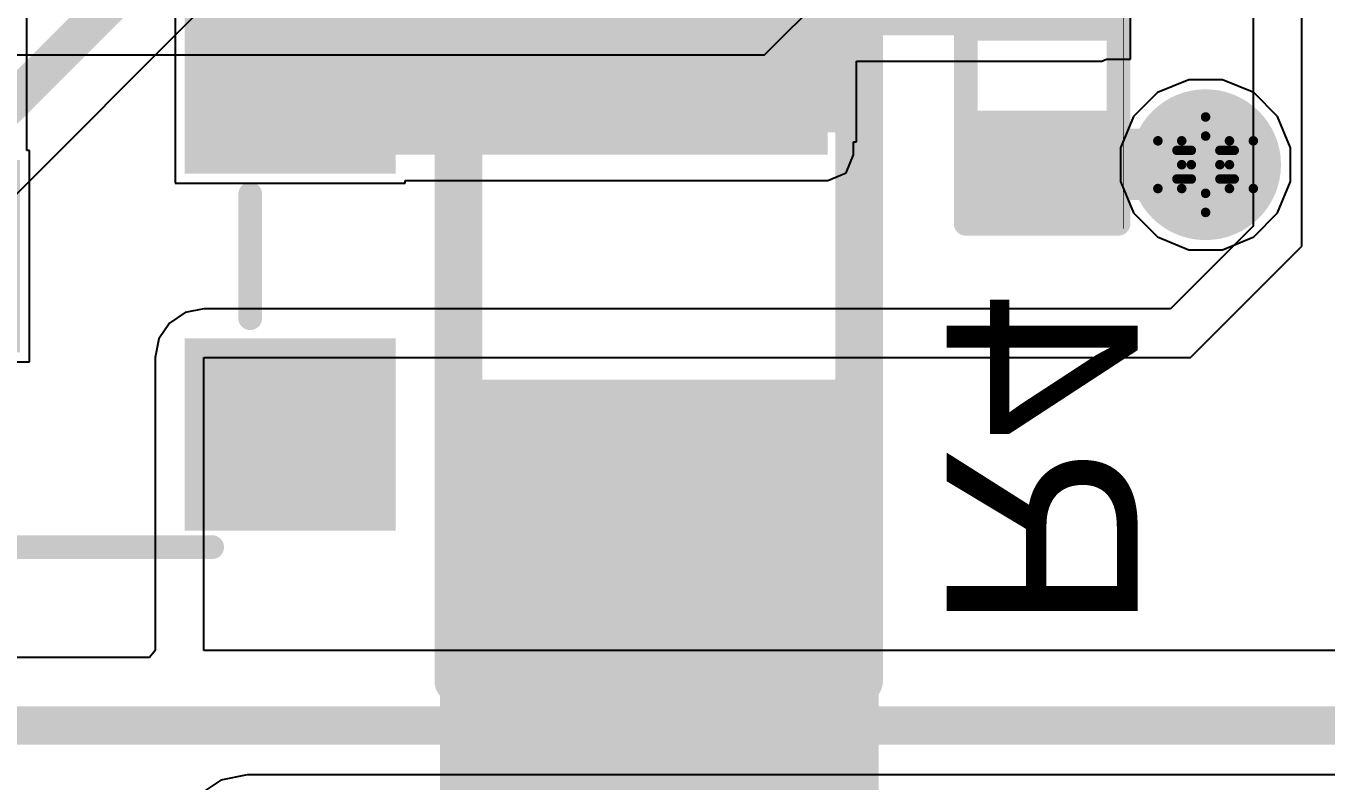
# Model space of a CAD drawing. Header units: inches. Extents: x -2.7 to 10.9, y -2.9 to 7.4.
# Drawn here: x 0.8407 to 1.1132, y -1.9284 to -1.7699 of the extents above; entities that cross this region are included whole.
import ezdxf

# ---------------------------------------------------------------- set-up
doc = ezdxf.new("R2010")
doc.units = ezdxf.units.IN
doc.header["$MEASUREMENT"] = 0
for name, color, linetype in [('Board Outline', 216, 'Continuous'), ('Bottom Layer', 5, 'Continuous'), ('Bottom Overlay', 54, 'Continuous'), ('Bottom Paste', 16, 'Continuous'), ('Bottom Solder', 6, 'Continuous'), ('Drill Drawing', 1, 'Continuous'), ('Layer 2', 16, 'Continuous'), ('Layer 3', 76, 'Continuous'), ('Top Layer', 1, 'Continuous'), ('Top Solder', 216, 'Continuous'), ('Via Holes', 16, 'Continuous')]:
    doc.layers.add(name, color=color, linetype=linetype)
doc.styles.add('Arial', font='', dxfattribs={"height": 0.2})
doc.styles.get('Arial').set_extended_font_data('Arial')

# ---------------------------------------------------------------- blocks, each defined once
blk = doc.blocks.new('R___0402_B_210')
at = {"layer": 'Bottom Layer'}
for points in [[(-0.0095, 0.0125), (-0.0095, -0.0125), (-0.0275, -0.0125), (-0.0275, 0.0125)], [(0.0275, 0.0125), (0.0275, -0.0125), (0.0095, -0.0125), (0.0095, 0.0125)]]:
    blk.add_hatch(color=5, dxfattribs=at).paths.add_polyline_path(points)
at = {"layer": 'Bottom Paste'}
for points in [[(-0.0095, 0.0125), (-0.0095, -0.0125), (-0.0275, -0.0125), (-0.0275, 0.0125)], [(0.0275, 0.0125), (0.0275, -0.0125), (0.0095, -0.0125), (0.0095, 0.0125)]]:
    blk.add_hatch(color=16, dxfattribs=at).paths.add_polyline_path(points)
at = {"layer": 'Bottom Solder'}
for points in [[(-0.00733, 0.01467), (-0.00733, -0.01467), (-0.02967, -0.01467), (-0.02967, 0.01467)], [(0.02967, 0.01467), (0.02967, -0.01467), (0.00733, -0.01467), (0.00733, 0.01467)]]:
    blk.add_hatch(color=6, dxfattribs=at).paths.add_polyline_path(points)
at = {"layer": 'Bottom Overlay'}
for points in [[(0.031, 0.016, 0.005, 0.005, 0), (-0.031, 0.016, 0.005, 0.005, 0)], [(-0.031, -0.016, 0.005, 0.005, 0), (-0.031, 0.016, 0.005, 0.005, 0)], [(0.032, 0.017, 0.000127, 0.000127, 0), (-0.032, 0.017, 0.000127, 0.000127, 0)], [(0.031, -0.016, 0.005, 0.005, 0), (0.031, 0.016, 0.005, 0.005, 0)], [(0.031, -0.016, 0.005, 0.005, 0), (-0.031, -0.016, 0.005, 0.005, 0)]]:
    blk.add_lwpolyline(points, format="xyseb", dxfattribs=at)
for points in [[(-0.03225, 0.016, 0.0025, 0.0025, 1), (-0.02975, 0.016, 0.0025, 0.0025, 1)], [(-0.03225, 0.016, 0.0025, 0.0025, 1), (-0.02975, 0.016, 0.0025, 0.0025, 1)], [(-0.03203, 0.017, 0.0000635, 0.0000635, 1), (-0.03197, 0.017, 0.0000635, 0.0000635, 1)], [(0.02975, 0.016, 0.0025, 0.0025, 1), (0.03225, 0.016, 0.0025, 0.0025, 1)], [(0.02975, 0.016, 0.0025, 0.0025, 1), (0.03225, 0.016, 0.0025, 0.0025, 1)], [(0.03197, 0.017, 0.0000635, 0.0000635, 1), (0.03203, 0.017, 0.0000635, 0.0000635, 1)], [(-0.03225, -0.016, 0.0025, 0.0025, 1), (-0.02975, -0.016, 0.0025, 0.0025, 1)], [(-0.03225, -0.016, 0.0025, 0.0025, 1), (-0.02975, -0.016, 0.0025, 0.0025, 1)], [(0.02975, -0.016, 0.0025, 0.0025, 1), (0.03225, -0.016, 0.0025, 0.0025, 1)], [(0.02975, -0.016, 0.0025, 0.0025, 1), (0.03225, -0.016, 0.0025, 0.0025, 1)]]:
    blk.add_lwpolyline(points, format="xyseb", close=True, dxfattribs=at)
blk = doc.blocks.new('SOT_23_B_220')
at = {"layer": 'Bottom Layer'}
for points in [[(-0.05354, 0.05748), (-0.02126, 0.05748), (-0.02126, 0.02126), (-0.05354, 0.02126)], [(0.02126, 0.05748), (0.05354, 0.05748), (0.05354, 0.02126), (0.02126, 0.02126)], [(-0.01614, -0.02126), (0.01614, -0.02126), (0.01614, -0.05748), (-0.01614, -0.05748)]]:
    blk.add_hatch(color=5, dxfattribs=at).paths.add_polyline_path(points)
at = {"layer": 'Bottom Paste'}
for points in [[(-0.05354, 0.05748), (-0.02126, 0.05748), (-0.02126, 0.02126), (-0.05354, 0.02126)], [(0.02126, 0.05748), (0.05354, 0.05748), (0.05354, 0.02126), (0.02126, 0.02126)], [(-0.01614, -0.02126), (0.01614, -0.02126), (0.01614, -0.05748), (-0.01614, -0.05748)]]:
    blk.add_hatch(color=16, dxfattribs=at).paths.add_polyline_path(points)
at = {"layer": 'Bottom Solder'}
for points in [[(-0.05754, 0.06148), (-0.01726, 0.06148), (-0.01726, 0.01726), (-0.05754, 0.01726)], [(0.01726, 0.06148), (0.05754, 0.06148), (0.05754, 0.01726), (0.01726, 0.01726)], [(-0.02014, -0.01726), (0.02014, -0.01726), (0.02014, -0.06148), (-0.02014, -0.06148)]]:
    blk.add_hatch(color=6, dxfattribs=at).paths.add_polyline_path(points)
at = {"layer": 'Bottom Overlay'}
for points in [[(-0.066, 0.041, 0.005, 0.005, 0), (-0.066, 0.051, 0.005, 0.005, 0)], [(-0.061, 0.046, 0.005, 0.005, 0), (-0.066, 0.051, 0.005, 0.005, 0)], [(-0.066, 0.041, 0.005, 0.005, 0), (-0.061, 0.046, 0.005, 0.005, 0)], [(0.013, 0.031, 0.005, 0.005, 0), (-0.013, 0.031, 0.005, 0.005, 0)], [(-0.061, -0.032, 0.005, 0.005, 0), (-0.061, 0.023, 0.005, 0.005, 0)], [(0.061, -0.032, 0.005, 0.005, 0), (0.061, 0.023, 0.005, 0.005, 0)], [(-0.022, -0.032, 0.005, 0.005, 0), (-0.061, -0.032, 0.005, 0.005, 0)], [(0.061, -0.032, 0.005, 0.005, 0), (0.022, -0.032, 0.005, 0.005, 0)]]:
    blk.add_lwpolyline(points, format="xyseb", dxfattribs=at)
for points in [[(-0.06725, 0.051, 0.0025, 0.0025, 1), (-0.06475, 0.051, 0.0025, 0.0025, 1)], [(-0.06725, 0.051, 0.0025, 0.0025, 1), (-0.06475, 0.051, 0.0025, 0.0025, 1)], [(-0.06225, 0.046, 0.0025, 0.0025, 1), (-0.05975, 0.046, 0.0025, 0.0025, 1)], [(-0.06225, 0.046, 0.0025, 0.0025, 1), (-0.05975, 0.046, 0.0025, 0.0025, 1)], [(-0.06725, 0.041, 0.0025, 0.0025, 1), (-0.06475, 0.041, 0.0025, 0.0025, 1)], [(-0.06725, 0.041, 0.0025, 0.0025, 1), (-0.06475, 0.041, 0.0025, 0.0025, 1)], [(-0.01425, 0.031, 0.0025, 0.0025, 1), (-0.01175, 0.031, 0.0025, 0.0025, 1)], [(0.01175, 0.031, 0.0025, 0.0025, 1), (0.01425, 0.031, 0.0025, 0.0025, 1)], [(-0.06225, 0.023, 0.0025, 0.0025, 1), (-0.05975, 0.023, 0.0025, 0.0025, 1)], [(0.05975, 0.023, 0.0025, 0.0025, 1), (0.06225, 0.023, 0.0025, 0.0025, 1)], [(-0.06225, -0.032, 0.0025, 0.0025, 1), (-0.05975, -0.032, 0.0025, 0.0025, 1)], [(-0.06225, -0.032, 0.0025, 0.0025, 1), (-0.05975, -0.032, 0.0025, 0.0025, 1)], [(-0.02325, -0.032, 0.0025, 0.0025, 1), (-0.02075, -0.032, 0.0025, 0.0025, 1)], [(0.02075, -0.032, 0.0025, 0.0025, 1), (0.02325, -0.032, 0.0025, 0.0025, 1)], [(0.05975, -0.032, 0.0025, 0.0025, 1), (0.06225, -0.032, 0.0025, 0.0025, 1)], [(0.05975, -0.032, 0.0025, 0.0025, 1), (0.06225, -0.032, 0.0025, 0.0025, 1)]]:
    blk.add_lwpolyline(points, format="xyseb", close=True, dxfattribs=at)
blk = doc.blocks.new('SOD_123FL_B_268')
at = {"layer": 'Bottom Layer'}
for points in [[(-0.08268, 0.03543), (-0.02992, 0.03543), (-0.02992, -0.03543), (-0.08268, -0.03543)], [(0.02992, 0.03543), (0.08268, 0.03543), (0.08268, -0.03543), (0.02992, -0.03543)]]:
    blk.add_hatch(color=5, dxfattribs=at).paths.add_polyline_path(points)
at = {"layer": 'Bottom Overlay'}
blk.add_hatch(color=54, dxfattribs=at).paths.add_polyline_path([(-0.12807, -0.04612), (-0.08607, -0.04612), (-0.08607, 0.04588), (-0.12807, 0.04588)])
at = {"layer": 'Bottom Paste'}
for points in [[(-0.08268, 0.03543), (-0.02992, 0.03543), (-0.02992, -0.03543), (-0.08268, -0.03543)], [(0.02992, 0.03543), (0.08268, 0.03543), (0.08268, -0.03543), (0.02992, -0.03543)]]:
    blk.add_hatch(color=16, dxfattribs=at).paths.add_polyline_path(points)
at = {"layer": 'Bottom Solder'}
for points in [[(-0.08668, 0.03943), (-0.02592, 0.03943), (-0.02592, -0.03943), (-0.08668, -0.03943)], [(0.02592, 0.03943), (0.08668, 0.03943), (0.08668, -0.03943), (0.02592, -0.03943)]]:
    blk.add_hatch(color=6, dxfattribs=at).paths.add_polyline_path(points)
at = {"layer": 'Bottom Overlay'}
for points in [[(-0.089, 0.042, 0.01, 0.01, 0), (0.089, 0.042, 0.01, 0.01, 0)], [(0.089, 0.042, 0.01, 0.01, 0), (0.089, -0.042, 0.01, 0.01, 0)], [(-0.089, -0.042, 0.01, 0.01, 0), (0.089, -0.042, 0.01, 0.01, 0)]]:
    blk.add_lwpolyline(points, format="xyseb", dxfattribs=at)
for points in [[(-0.0915, 0.042, 0.005, 0.005, 1), (-0.0865, 0.042, 0.005, 0.005, 1)], [(0.0865, 0.042, 0.005, 0.005, 1), (0.0915, 0.042, 0.005, 0.005, 1)], [(0.0865, 0.042, 0.005, 0.005, 1), (0.0915, 0.042, 0.005, 0.005, 1)], [(-0.0915, -0.042, 0.005, 0.005, 1), (-0.0865, -0.042, 0.005, 0.005, 1)], [(0.0865, -0.042, 0.005, 0.005, 1), (0.0915, -0.042, 0.005, 0.005, 1)], [(0.0865, -0.042, 0.005, 0.005, 1), (0.0915, -0.042, 0.005, 0.005, 1)]]:
    blk.add_lwpolyline(points, format="xyseb", close=True, dxfattribs=at)

msp = doc.modelspace()

# ---------------------------------------------------------------- hatches: boundary and pattern name
at = {"layer": 'Bottom Layer'}
for points in [[(0.87799, -1.7969), (1.0088, -1.7969), (1.0088, -1.68757), (0.87799, -1.68757)], [(0.97336, -1.77186), (1.06623, -1.77186), (1.06623, -1.74921), (0.97336, -1.74921)]]:
    msp.add_hatch(color=5, dxfattribs=at).paths.add_polyline_path(points)
h = msp.add_hatch(color=5, dxfattribs=at)
edge = h.paths.add_edge_path()
edge.add_arc((1.088, -1.799), 0.01181, 0, 360)
at = {"layer": 'Bottom Solder'}
h = msp.add_hatch(color=6, dxfattribs=at)
edge = h.paths.add_edge_path()
edge.add_arc((1.088, -1.799), 0.01581, 0, 360)
at = {"layer": 'Layer 2'}
h = msp.add_hatch(color=16, dxfattribs=at)
edge = h.paths.add_edge_path()
edge.add_arc((1.088, -1.799), 0.01181, 0, 360)
at = {"layer": 'Layer 3'}
h = msp.add_hatch(color=76, dxfattribs=at)
edge = h.paths.add_edge_path()
edge.add_arc((1.088, -1.799), 0.01181, 0, 360)
at = {"layer": 'Top Layer'}
h = msp.add_hatch(color=1, dxfattribs=at)
edge = h.paths.add_edge_path()
edge.add_arc((1.088, -1.799), 0.01181, 0, 360)
at = {"layer": 'Top Solder'}
h = msp.add_hatch(color=216, dxfattribs=at)
edge = h.paths.add_edge_path()
edge.add_arc((1.088, -1.799), 0.01581, 0, 360)
at = {"layer": 'Via Holes'}
h = msp.add_hatch(color=7, dxfattribs=at)
edge = h.paths.add_edge_path()
edge.add_arc((1.088, -1.799), 0.00591, 0, 360)

# ---------------------------------------------------------------- linework, layer by layer
at = {"layer": 'Board Outline'}
msp.add_lwpolyline([(2.84412, -0.24125, 0.005, 0.005, -0.741893), (-2.49969, -1.37795, 0.005, 0.005, 0)], format="xyseb", dxfattribs=at)
at = {"layer": 'Bottom Layer'}
for p, q in [((0.84088, -1.79602), (0.84088, -1.5813)), ((1.07223, -1.77686), (1.07223, -1.74686)), ((1.10816, -1.81609), (1.10816, -1.75616)), ((0.87199, -1.75862), (0.87199, -1.8029)), ((1.09796, -1.76038), (1.09796, -1.81187)), ((1.0148, -1.79424), (1.0148, -1.77727)), ((1.0148, -1.77727), (1.06623, -1.77727)), ((1.06623, -1.77727), (1.06723, -1.77686)), ((1.06723, -1.77686), (1.07223, -1.77686)), ((1.01421, -1.7969), (1.01421, -1.79424)), ((1.01421, -1.79424), (1.0148, -1.79424)), ((0.84147, -1.79602), (0.84088, -1.79602)), ((0.84147, -1.8403), (0.84147, -1.79602)), ((1.01262, -1.80073), (1.01421, -1.7969)), ((1.0088, -1.80231), (1.01262, -1.80073)), ((0.87199, -1.8029), (0.92021, -1.8029)), ((0.92021, -1.8029), (0.92021, -1.80231)), ((0.92021, -1.80231), (1.0088, -1.80231)), ((1.09796, -1.81187), (1.08061, -1.82922)), ((1.08483, -1.83942), (1.10816, -1.81609)), ((0.87409, -1.83), (0.87078, -1.83221)), ((0.87799, -1.82922), (0.87409, -1.83)), ((1.08061, -1.82922), (0.87799, -1.82922)), ((0.87078, -1.83221), (0.86857, -1.83552)), ((0.86857, -1.83552), (0.8678, -1.83942)), ((0.8678, -1.83942), (0.8678, -1.90084)), ((0.87799, -1.90084), (0.87799, -1.83942)), ((0.87799, -1.83942), (1.08483, -1.83942)), ((0.79325, -1.8403), (0.84147, -1.8403)), ((0.8678, -1.90084), (0.86663, -1.90226)), ((1.14073, -1.90084), (0.87799, -1.90084)), ((0.86663, -1.90226), (0.77304, -1.90226))]:
    msp.add_line(p, q, dxfattribs=at)
for points in [[(0.8961, -1.78076, 0.015, 0.015, 0), (0.8961, -1.74973, 0.015, 0.015, 0)], [(0.97336, -1.778, 0.015, 0.015, 0), (0.97336, -1.76186, 0.015, 0.015, 0)], [(1.05373, -1.79886, 0.015, 0.015, 0), (1.0538, -1.79893, 0.015, 0.015, 0)], [(1.0538, -1.79893, 0.015, 0.015, 0), (1.08793, -1.79893, 0.015, 0.015, 0)], [(1.08793, -1.79893, 0.015, 0.015, 0), (1.088, -1.799, 0.015, 0.015, 0)], [(0.76712, -1.91653, 0.008, 0.008, 0), (1.23189, -1.91653, 0.008, 0.008, 0)]]:
    msp.add_lwpolyline(points, format="xyseb", dxfattribs=at)
for points in [[(0.96961, -1.778, 0.0075, 0.0075, 1), (0.97711, -1.778, 0.0075, 0.0075, 1)], [(0.89235, -1.78076, 0.0075, 0.0075, 1), (0.89985, -1.78076, 0.0075, 0.0075, 1)], [(1.04998, -1.79886, 0.0075, 0.0075, 1), (1.05748, -1.79886, 0.0075, 0.0075, 1)], [(1.05005, -1.79893, 0.0075, 0.0075, 1), (1.05755, -1.79893, 0.0075, 0.0075, 1)], [(1.05005, -1.79893, 0.0075, 0.0075, 1), (1.05755, -1.79893, 0.0075, 0.0075, 1)], [(1.08418, -1.79893, 0.0075, 0.0075, 1), (1.09168, -1.79893, 0.0075, 0.0075, 1)], [(1.08418, -1.79893, 0.0075, 0.0075, 1), (1.09168, -1.79893, 0.0075, 0.0075, 1)], [(1.08425, -1.799, 0.0075, 0.0075, 1), (1.09175, -1.799, 0.0075, 0.0075, 1)]]:
    msp.add_lwpolyline(points, format="xyseb", close=True, dxfattribs=at)
at = {"layer": 'Drill Drawing'}
for points in [[(1.083, -1.794, 0.002, 0.002, 0), (1.088, -1.789, 0.002, 0.002, 0)], [(1.088, -1.789, 0.002, 0.002, 0), (1.093, -1.794, 0.002, 0.002, 0)], [(1.078, -1.794, 0.002, 0.002, 0), (1.083, -1.799, 0.002, 0.002, 0)], [(1.078, -1.794, 0.002, 0.002, 0), (1.083, -1.794, 0.002, 0.002, 0)], [(1.085, -1.796, 0.002, 0.002, 0), (1.088, -1.793, 0.002, 0.002, 0)], [(1.088, -1.793, 0.002, 0.002, 0), (1.091, -1.796, 0.002, 0.002, 0)], [(1.093, -1.794, 0.002, 0.002, 0), (1.098, -1.794, 0.002, 0.002, 0)], [(1.093, -1.799, 0.002, 0.002, 0), (1.098, -1.794, 0.002, 0.002, 0)], [(1.082, -1.796, 0.002, 0.002, 0), (1.085, -1.799, 0.002, 0.002, 0)], [(1.082, -1.796, 0.002, 0.002, 0), (1.085, -1.796, 0.002, 0.002, 0)], [(1.091, -1.796, 0.002, 0.002, 0), (1.094, -1.796, 0.002, 0.002, 0)], [(1.091, -1.799, 0.002, 0.002, 0), (1.094, -1.796, 0.002, 0.002, 0)], [(1.078, -1.804, 0.002, 0.002, 0), (1.083, -1.799, 0.002, 0.002, 0)], [(1.082, -1.802, 0.002, 0.002, 0), (1.085, -1.799, 0.002, 0.002, 0)], [(1.091, -1.799, 0.002, 0.002, 0), (1.094, -1.802, 0.002, 0.002, 0)], [(1.093, -1.799, 0.002, 0.002, 0), (1.098, -1.804, 0.002, 0.002, 0)], [(1.082, -1.802, 0.002, 0.002, 0), (1.085, -1.802, 0.002, 0.002, 0)], [(1.085, -1.802, 0.002, 0.002, 0), (1.088, -1.805, 0.002, 0.002, 0)], [(1.088, -1.805, 0.002, 0.002, 0), (1.091, -1.802, 0.002, 0.002, 0)], [(1.091, -1.802, 0.002, 0.002, 0), (1.094, -1.802, 0.002, 0.002, 0)], [(1.078, -1.804, 0.002, 0.002, 0), (1.083, -1.804, 0.002, 0.002, 0)], [(1.083, -1.804, 0.002, 0.002, 0), (1.088, -1.809, 0.002, 0.002, 0)], [(1.088, -1.809, 0.002, 0.002, 0), (1.093, -1.804, 0.002, 0.002, 0)], [(1.093, -1.804, 0.002, 0.002, 0), (1.098, -1.804, 0.002, 0.002, 0)]]:
    msp.add_lwpolyline(points, format="xyseb", dxfattribs=at)
for points in [[(1.0875, -1.789, 0.001, 0.001, 1), (1.0885, -1.789, 0.001, 0.001, 1)], [(1.0875, -1.789, 0.001, 0.001, 1), (1.0885, -1.789, 0.001, 0.001, 1)], [(1.0775, -1.794, 0.001, 0.001, 1), (1.0785, -1.794, 0.001, 0.001, 1)], [(1.0775, -1.794, 0.001, 0.001, 1), (1.0785, -1.794, 0.001, 0.001, 1)], [(1.0825, -1.794, 0.001, 0.001, 1), (1.0835, -1.794, 0.001, 0.001, 1)], [(1.0825, -1.794, 0.001, 0.001, 1), (1.0835, -1.794, 0.001, 0.001, 1)], [(1.0875, -1.793, 0.001, 0.001, 1), (1.0885, -1.793, 0.001, 0.001, 1)], [(1.0875, -1.793, 0.001, 0.001, 1), (1.0885, -1.793, 0.001, 0.001, 1)], [(1.0925, -1.794, 0.001, 0.001, 1), (1.0935, -1.794, 0.001, 0.001, 1)], [(1.0925, -1.794, 0.001, 0.001, 1), (1.0935, -1.794, 0.001, 0.001, 1)], [(1.0975, -1.794, 0.001, 0.001, 1), (1.0985, -1.794, 0.001, 0.001, 1)], [(1.0975, -1.794, 0.001, 0.001, 1), (1.0985, -1.794, 0.001, 0.001, 1)], [(1.0815, -1.796, 0.001, 0.001, 1), (1.0825, -1.796, 0.001, 0.001, 1)], [(1.0815, -1.796, 0.001, 0.001, 1), (1.0825, -1.796, 0.001, 0.001, 1)], [(1.0845, -1.796, 0.001, 0.001, 1), (1.0855, -1.796, 0.001, 0.001, 1)], [(1.0845, -1.796, 0.001, 0.001, 1), (1.0855, -1.796, 0.001, 0.001, 1)], [(1.0905, -1.796, 0.001, 0.001, 1), (1.0915, -1.796, 0.001, 0.001, 1)], [(1.0905, -1.796, 0.001, 0.001, 1), (1.0915, -1.796, 0.001, 0.001, 1)], [(1.0935, -1.796, 0.001, 0.001, 1), (1.0945, -1.796, 0.001, 0.001, 1)], [(1.0935, -1.796, 0.001, 0.001, 1), (1.0945, -1.796, 0.001, 0.001, 1)], [(1.0825, -1.799, 0.001, 0.001, 1), (1.0835, -1.799, 0.001, 0.001, 1)], [(1.0825, -1.799, 0.001, 0.001, 1), (1.0835, -1.799, 0.001, 0.001, 1)], [(1.0845, -1.799, 0.001, 0.001, 1), (1.0855, -1.799, 0.001, 0.001, 1)], [(1.0845, -1.799, 0.001, 0.001, 1), (1.0855, -1.799, 0.001, 0.001, 1)], [(1.0905, -1.799, 0.001, 0.001, 1), (1.0915, -1.799, 0.001, 0.001, 1)], [(1.0905, -1.799, 0.001, 0.001, 1), (1.0915, -1.799, 0.001, 0.001, 1)], [(1.0925, -1.799, 0.001, 0.001, 1), (1.0935, -1.799, 0.001, 0.001, 1)], [(1.0925, -1.799, 0.001, 0.001, 1), (1.0935, -1.799, 0.001, 0.001, 1)], [(1.0815, -1.802, 0.001, 0.001, 1), (1.0825, -1.802, 0.001, 0.001, 1)], [(1.0815, -1.802, 0.001, 0.001, 1), (1.0825, -1.802, 0.001, 0.001, 1)], [(1.0845, -1.802, 0.001, 0.001, 1), (1.0855, -1.802, 0.001, 0.001, 1)], [(1.0845, -1.802, 0.001, 0.001, 1), (1.0855, -1.802, 0.001, 0.001, 1)], [(1.0905, -1.802, 0.001, 0.001, 1), (1.0915, -1.802, 0.001, 0.001, 1)], [(1.0905, -1.802, 0.001, 0.001, 1), (1.0915, -1.802, 0.001, 0.001, 1)], [(1.0935, -1.802, 0.001, 0.001, 1), (1.0945, -1.802, 0.001, 0.001, 1)], [(1.0935, -1.802, 0.001, 0.001, 1), (1.0945, -1.802, 0.001, 0.001, 1)], [(1.0775, -1.804, 0.001, 0.001, 1), (1.0785, -1.804, 0.001, 0.001, 1)], [(1.0775, -1.804, 0.001, 0.001, 1), (1.0785, -1.804, 0.001, 0.001, 1)], [(1.0825, -1.804, 0.001, 0.001, 1), (1.0835, -1.804, 0.001, 0.001, 1)], [(1.0825, -1.804, 0.001, 0.001, 1), (1.0835, -1.804, 0.001, 0.001, 1)], [(1.0875, -1.805, 0.001, 0.001, 1), (1.0885, -1.805, 0.001, 0.001, 1)], [(1.0875, -1.805, 0.001, 0.001, 1), (1.0885, -1.805, 0.001, 0.001, 1)], [(1.0925, -1.804, 0.001, 0.001, 1), (1.0935, -1.804, 0.001, 0.001, 1)], [(1.0925, -1.804, 0.001, 0.001, 1), (1.0935, -1.804, 0.001, 0.001, 1)], [(1.0975, -1.804, 0.001, 0.001, 1), (1.0985, -1.804, 0.001, 0.001, 1)], [(1.0975, -1.804, 0.001, 0.001, 1), (1.0985, -1.804, 0.001, 0.001, 1)], [(1.0875, -1.809, 0.001, 0.001, 1), (1.0885, -1.809, 0.001, 0.001, 1)], [(1.0875, -1.809, 0.001, 0.001, 1), (1.0885, -1.809, 0.001, 0.001, 1)]]:
    msp.add_lwpolyline(points, format="xyseb", close=True, dxfattribs=at)
at = {"layer": 'Layer 3'}
for p, q in [((0.99555, -1.776), (1.042, -1.72955)), ((0.68852, -1.776), (0.99555, -1.776)), ((1.08446, -1.78119), (1.07791, -1.7839)), ((1.09154, -1.78119), (1.08446, -1.78119)), ((1.09809, -1.7839), (1.09154, -1.78119)), ((1.07791, -1.7839), (1.0729, -1.78891)), ((1.1031, -1.78891), (1.09809, -1.7839)), ((1.0729, -1.78891), (1.07019, -1.79546)), ((1.10581, -1.79546), (1.1031, -1.78891)), ((1.07019, -1.79546), (1.07019, -1.80254)), ((1.10581, -1.80254), (1.10581, -1.79546)), ((1.07019, -1.80254), (1.0729, -1.80909)), ((1.1031, -1.80909), (1.10581, -1.80254)), ((1.0729, -1.80909), (1.07791, -1.8141)), ((1.09809, -1.8141), (1.1031, -1.80909)), ((1.07791, -1.8141), (1.08446, -1.81681)), ((1.09154, -1.81681), (1.09809, -1.8141)), ((1.08446, -1.81681), (1.09154, -1.81681))]:
    msp.add_line(p, q, dxfattribs=at)
at = {"layer": 'Top Layer'}
for p, q in [((0.71364, -1.93021), (0.92473, -1.71911)), ((0.8816, -1.928), (0.87697, -1.93109)), ((0.88706, -1.92691), (0.8816, -1.928)), ((1.28904, -1.92691), (0.88706, -1.92691)), ((0.88706, -1.92691), (0.88706, -1.92691))]:
    msp.add_line(p, q, dxfattribs=at)
msp.add_lwpolyline([(0.69936, -1.9243, 0.008, 0.008, 0), (1.15693, -1.46673, 0.008, 0.008, 0)], format="xyseb", dxfattribs=at)

# ---------------------------------------------------------------- block references
for name, p, rotation in [('SOD_123FL_B_268', (0.97336, -1.81816), 90), ('R___0402_B_210', (1.05373, -1.78036), 270), ('SOT_23_B_220', (0.85673, -1.81816), 270)]:
    msp.add_blockref(name, p, dxfattribs=dict(rotation=rotation))

# ---------------------------------------------------------------- texts
at = {"layer": 'Bottom Overlay', "style": 'Arial', "text_generation_flag": 2}
msp.add_text('R4', height=0.04, rotation=270, dxfattribs=at).set_placement((1.03374, -1.89711))

doc.saveas('drawing.dxf')
